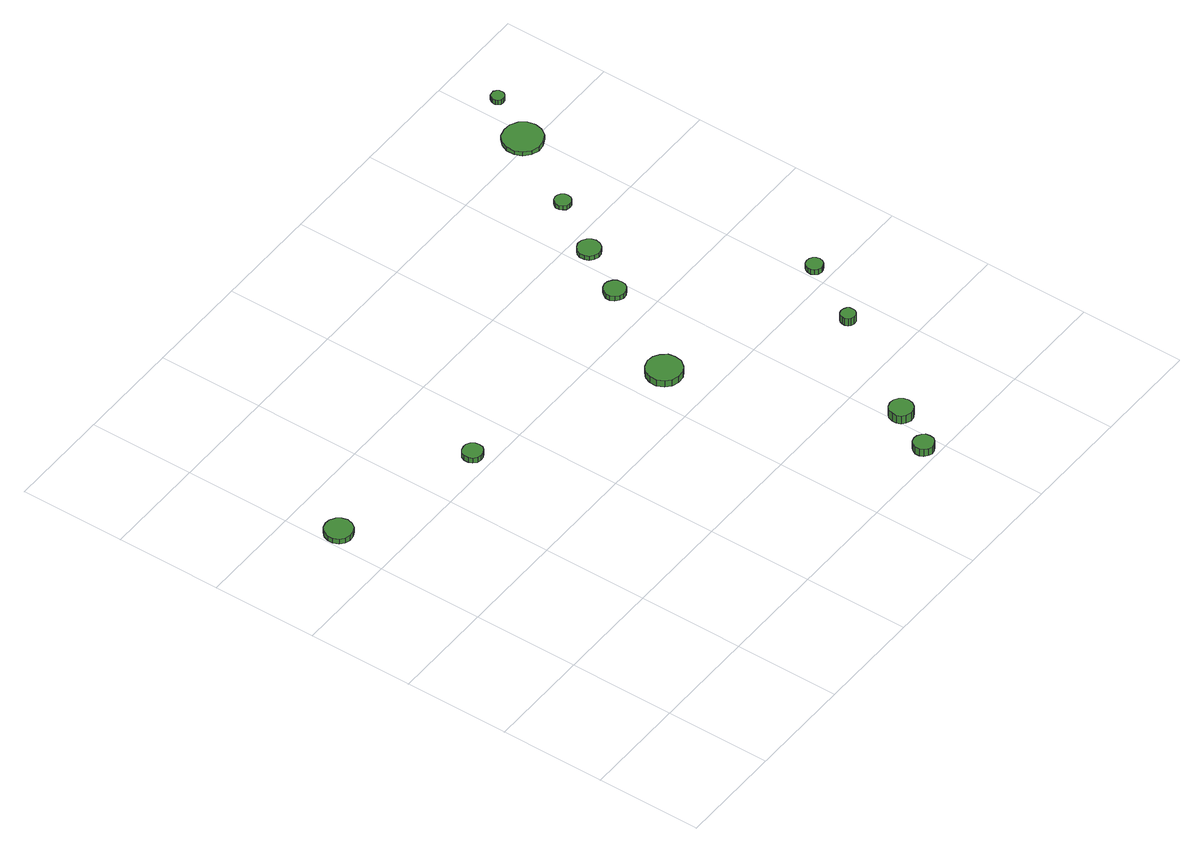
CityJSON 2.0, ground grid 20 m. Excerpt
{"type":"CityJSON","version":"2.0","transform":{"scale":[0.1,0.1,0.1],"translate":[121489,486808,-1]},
"CityObjects":{
"tree1":{"type":"SolitaryVegetationObject","attributes":{"function":"something"},"geometry":[{"type":"MultiSurface","lod":"1","boundaries":[[[0,1,2,3,4,5,6,7,8,9,10,11,12,13,14]],[[15,16,17,18,19,20,21,22,23,24,25,26,27,28,29]],[[0,29,28,1]],[[1,28,27,2]],[[2,27,26,3]],[[3,26,25,4]],[[4,25,24,5]],[[5,24,23,6]],[[6,23,22,7]],[[7,22,21,8]],[[8,21,20,9]],[[9,20,19,10]],[[10,19,18,11]],[[11,18,17,12]],[[12,17,16,13]],[[13,16,15,14]],[[14,15,29,0]]]}]},
"tree2":{"type":"SolitaryVegetationObject","attributes":{"function":"something"},"geometry":[{"type":"MultiSurface","lod":"1","boundaries":[[[30,31,32,33,34,35,36,37,38,39,40,41,42,43,44]],[[45,46,47,48,49,50,51,52,53,54,55,56,57,58,59]],[[30,59,58,31]],[[31,58,57,32]],[[32,57,56,33]],[[33,56,55,34]],[[34,55,54,35]],[[35,54,53,36]],[[36,53,52,37]],[[37,52,51,38]],[[38,51,50,39]],[[39,50,49,40]],[[40,49,48,41]],[[41,48,47,42]],[[42,47,46,43]],[[43,46,45,44]],[[44,45,59,30]]]}]},
"tree3":{"type":"SolitaryVegetationObject","attributes":{"function":"something"},"geometry":[{"type":"MultiSurface","lod":"1","boundaries":[[[60,61,62,63,64,65,66,67,68,69,70,71,72,73,74]],[[75,76,77,78,79,80,81,82,83,84,85,86,87,88,89]],[[60,89,88,61]],[[61,88,87,62]],[[62,87,86,63]],[[63,86,85,64]],[[64,85,84,65]],[[65,84,83,66]],[[66,83,82,67]],[[67,82,81,68]],[[68,81,80,69]],[[69,80,79,70]],[[70,79,78,71]],[[71,78,77,72]],[[72,77,76,73]],[[73,76,75,74]],[[74,75,89,60]]]}]},
"tree4":{"type":"SolitaryVegetationObject","attributes":{"function":"something"},"geometry":[{"type":"MultiSurface","lod":"1","boundaries":[[[90,91,92,93,94,95,96,97,98,99,100,101,102,103,104]],[[105,106,107,108,109,110,111,112,113,114,115,116,117,118,119]],[[90,119,118,91]],[[91,118,117,92]],[[92,117,116,93]],[[93,116,115,94]],[[94,115,114,95]],[[95,114,113,96]],[[96,113,112,97]],[[97,112,111,98]],[[98,111,110,99]],[[99,110,109,100]],[[100,109,108,101]],[[101,108,107,102]],[[102,107,106,103]],[[103,106,105,104]],[[104,105,119,90]]]}]},
"tree5":{"type":"SolitaryVegetationObject","attributes":{"function":"something"},"geometry":[{"type":"MultiSurface","lod":"1","boundaries":[[[120,121,122,123,124,125,126,127,128,129,130,131,132,133,134]],[[135,136,137,138,139,140,141,142,143,144,145,146,147,148,149]],[[120,149,148,121]],[[121,148,147,122]],[[122,147,146,123]],[[123,146,145,124]],[[124,145,144,125]],[[125,144,143,126]],[[126,143,142,127]],[[127,142,141,128]],[[128,141,140,129]],[[129,140,139,130]],[[130,139,138,131]],[[131,138,137,132]],[[132,137,136,133]],[[133,136,135,134]],[[134,135,149,120]]]}]},
"tree6":{"type":"SolitaryVegetationObject","attributes":{"function":"something"}},
"tree7":{"type":"SolitaryVegetationObject","attributes":{"function":"something"},"geometry":[{"type":"MultiSurface","lod":"1","boundaries":[[[150,151,152,153,154,155,156,157,158,159,160,161,162,163,164]],[[165,166,167,168,169,170,171,172,173,174,175,176,177,178,179]],[[150,179,178,151]],[[151,178,177,152]],[[152,177,176,153]],[[153,176,175,154]],[[154,175,174,155]],[[155,174,173,156]],[[156,173,172,157]],[[157,172,171,158]],[[158,171,170,159]],[[159,170,169,160]],[[160,169,168,161]],[[161,168,167,162]],[[162,167,166,163]],[[163,166,165,164]],[[164,165,179,150]]]}]},
"tree8":{"type":"SolitaryVegetationObject","attributes":{"function":"something"},"geometry":[{"type":"MultiSurface","lod":"1","boundaries":[[[180,181,182,183,184,185,186,187,188,189,190,191,192,193,194]],[[195,196,197,198,199,200,201,202,203,204,205,206,207,208,209]],[[180,209,208,181]],[[181,208,207,182]],[[182,207,206,183]],[[183,206,205,184]],[[184,205,204,185]],[[185,204,203,186]],[[186,203,202,187]],[[187,202,201,188]],[[188,201,200,189]],[[189,200,199,190]],[[190,199,198,191]],[[191,198,197,192]],[[192,197,196,193]],[[193,196,195,194]],[[194,195,209,180]]]}]},
"tree9":{"type":"SolitaryVegetationObject","attributes":{"function":"something"},"geometry":[{"type":"MultiSurface","lod":"1","boundaries":[[[210,211,212,213,214,215,216,217,218,219,220,221,222,223,224]],[[225,226,227,228,229,230,231,232,233,234,235,236,237,238,239]],[[210,239,238,211]],[[211,238,237,212]],[[212,237,236,213]],[[213,236,235,214]],[[214,235,234,215]],[[215,234,233,216]],[[216,233,232,217]],[[217,232,231,218]],[[218,231,230,219]],[[219,230,229,220]],[[220,229,228,221]],[[221,228,227,222]],[[222,227,226,223]],[[223,226,225,224]],[[224,225,239,210]]]}]},
"tree10":{"type":"SolitaryVegetationObject","attributes":{"function":"something"},"geometry":[{"type":"MultiSurface","lod":"1","boundaries":[[[240,241,242,243,244,245,246,247,248,249,250,251,252,253,254]],[[255,256,257,258,259,260,261,262,263,264,265,266,267,268,269]],[[240,269,268,241]],[[241,268,267,242]],[[242,267,266,243]],[[243,266,265,244]],[[244,265,264,245]],[[245,264,263,246]],[[246,263,262,247]],[[247,262,261,248]],[[248,261,260,249]],[[249,260,259,250]],[[250,259,258,251]],[[251,258,257,252]],[[252,257,256,253]],[[253,256,255,254]],[[254,255,269,240]]]}]},
"tree11":{"type":"SolitaryVegetationObject","attributes":{"function":"something"},"geometry":[{"type":"MultiSurface","lod":"1","boundaries":[[[270,271,272,273,274,275,276,277,278,279,280,281,282,283,284]],[[285,286,287,288,289,290,291,292,293,294,295,296,297,298,299]],[[270,299,298,271]],[[271,298,297,272]],[[272,297,296,273]],[[273,296,295,274]],[[274,295,294,275]],[[275,294,293,276]],[[276,293,292,277]],[[277,292,291,278]],[[278,291,290,279]],[[279,290,289,280]],[[280,289,288,281]],[[281,288,287,282]],[[282,287,286,283]],[[283,286,285,284]],[[284,285,299,270]]]}]},
"tree12":{"type":"SolitaryVegetationObject","attributes":{"function":"something"},"geometry":[{"type":"MultiSurface","lod":"1","boundaries":[[[300,301,302,303,304,305,306,307,308,309,310,311,312,313,314]],[[315,316,317,318,319,320,321,322,323,324,325,326,327,328,329]],[[300,329,328,301]],[[301,328,327,302]],[[302,327,326,303]],[[303,326,325,304]],[[304,325,324,305]],[[305,324,323,306]],[[306,323,322,307]],[[307,322,321,308]],[[308,321,320,309]],[[309,320,319,310]],[[310,319,318,311]],[[311,318,317,312]],[[312,317,316,313]],[[313,316,315,314]],[[314,315,329,300]]]}]},
"tree13":{"type":"SolitaryVegetationObject","attributes":{"function":"something"},"geometry":[{"type":"MultiSurface","lod":"1","boundaries":[[[330,331,332,333,334,335,336,337,338,339,340,341,342,343,344]],[[345,346,347,348,349,350,351,352,353,354,355,356,357,358,359]],[[330,359,358,331]],[[331,358,357,332]],[[332,357,356,333]],[[333,356,355,334]],[[334,355,354,335]],[[335,354,353,336]],[[336,353,352,337]],[[337,352,351,338]],[[338,351,350,339]],[[339,350,349,340]],[[340,349,348,341]],[[341,348,347,342]],[[342,347,346,343]],[[343,346,345,344]],[[344,345,359,330]]]}]}
},
"vertices":[
[55,709,18],[52,720,18],[46,728,18],[36,734,18],[26,735,18],[15,732,18],[7,724,18],[3,714,18],[3,703,18],[7,693,18],[15,686,18],[26,683,18],[36,684,18],[46,689,18],[52,698,18],[52,698,7],[46,689,7],[36,684,7],[26,683,7],[15,686,7],[7,693,7],[3,703,7],[3,714,7],[7,724,7],[15,732,7],[26,735,7],[36,734,7],[46,728,7],[52,720,7],[55,709,7],
[333,636,18],[332,643,18],[327,650,18],[320,654,18],[313,654,18],[305,652,18],[299,647,18],[296,640,18],[296,632,18],[299,625,18],[305,619,18],[313,617,18],[320,618,18],[327,622,18],[332,628,18],[332,628,7],[327,622,7],[320,618,7],[313,617,7],[305,619,7],[299,625,7],[296,632,7],[296,640,7],[299,647,7],[305,652,7],[313,654,7],[320,654,7],[327,650,7],[332,643,7],[333,636,7],
[791,26,23],[790,34,23],[785,40,23],[778,44,23],[770,45,23],[763,43,23],[757,37,23],[754,30,23],[754,22,23],[757,15,23],[763,10,23],[770,7,23],[778,8,23],[785,12,23],[790,18,23],[790,18,7],[785,12,7],[778,8,7],[770,7,7],[763,10,7],[757,15,7],[754,22,7],[754,30,7],[757,37,7],[763,43,7],[770,45,7],[778,44,7],[785,40,7],[790,34,7],[791,26,7],
[697,489,21],[695,502,21],[686,513,21],[675,520,21],[661,522,21],[648,517,21],[638,508,21],[632,496,21],[632,482,21],[638,469,21],[648,460,21],[661,456,21],[675,457,21],[686,464,21],[695,475,21],[695,475,7],[686,464,7],[675,457,7],[661,456,7],[648,460,7],[638,469,7],[632,482,7],[632,496,7],[638,508,7],[648,517,7],[661,522,7],[675,520,7],[686,513,7],[695,502,7],[697,489,7],
[839,105,25],[837,114,25],[832,121,25],[824,126,25],[815,127,25],[806,124,25],[799,118,25],[796,109,25],[796,100,25],[799,92,25],[806,86,25],[815,83,25],[824,84,25],[832,89,25],[837,96,25],[837,96,7],[832,89,7],[824,84,7],[815,83,7],[806,86,7],[799,92,7],[796,100,7],[796,109,7],[799,118,7],[806,124,7],[815,127,7],[824,126,7],[832,121,7],[837,114,7],[839,105,7],
[795,671,17],[794,680,17],[789,686,17],[781,691,17],[773,692,17],[765,689,17],[759,683,17],[755,676,17],[755,667,17],[759,660,17],[765,654,17],[773,651,17],[781,652,17],[789,656,17],[794,663,17],[794,663,7],[789,656,7],[781,652,7],[773,651,7],[765,654,7],[759,660,7],[755,667,7],[755,676,7],[759,683,7],[765,689,7],[773,692,7],[781,691,7],[789,686,7],[794,680,7],[795,671,7],
[965,312,23],[964,318,23],[961,322,23],[956,325,23],[950,326,23],[944,324,23],[940,320,23],[938,315,23],[938,309,23],[940,304,23],[944,300,23],[950,298,23],[956,299,23],[961,302,23],[964,306,23],[964,306,7],[961,302,7],[956,299,7],[950,298,7],[944,300,7],[940,304,7],[938,309,7],[938,315,7],[940,320,7],[944,324,7],[950,326,7],[956,325,7],[961,322,7],[964,318,7],[965,312,7],
[852,765,17],[850,773,17],[845,780,17],[837,785,17],[828,786,17],[820,783,17],[813,777,17],[810,769,17],[810,760,17],[813,752,17],[820,746,17],[828,743,17],[837,744,17],[845,749,17],[850,756,17],[850,756,7],[845,749,7],[837,744,7],[828,743,7],[820,746,7],[813,752,7],[810,760,7],[810,769,7],[813,777,7],[820,783,7],[828,786,7],[837,785,7],[845,780,7],[850,773,7],[852,765,7],
[1036,432,18],[1034,438,18],[1031,443,18],[1025,446,18],[1019,447,18],[1012,445,18],[1008,441,18],[1005,435,18],[1005,428,18],[1008,423,18],[1012,418,18],[1019,416,18],[1025,417,18],[1031,420,18],[1034,425,18],[1034,425,7],[1031,420,7],[1025,417,7],[1019,416,7],[1012,418,7],[1008,423,7],[1005,428,7],[1005,435,7],[1008,441,7],[1012,445,7],[1019,447,7],[1025,446,7],[1031,443,7],[1034,438,7],[1036,432,7],
[914,869,16],[913,875,16],[909,880,16],[904,883,16],[898,884,16],[891,882,16],[887,878,16],[884,872,16],[884,865,16],[887,860,16],[891,855,16],[898,853,16],[904,854,16],[909,857,16],[913,862,16],[913,862,7],[909,857,7],[904,854,7],[898,853,7],[891,855,7],[887,860,7],[884,865,7],[884,872,7],[887,878,7],[891,882,7],[898,884,7],[904,883,7],[909,880,7],[913,875,7],[914,869,7],
[1021,1013,16],[1018,1028,16],[1009,1040,16],[995,1048,16],[980,1049,16],[965,1045,16],[954,1034,16],[948,1020,16],[948,1005,16],[954,991,16],[965,981,16],[980,976,16],[995,978,16],[1009,985,16],[1018,998,16],[1018,998,7],[1009,985,7],[995,978,7],[980,976,7],[965,981,7],[954,991,7],[948,1005,7],[948,1020,7],[954,1034,7],[965,1045,7],[980,1049,7],[995,1048,7],[1009,1040,7],[1018,1028,7],[1021,1013,7],
[1053,1106,16],[1052,1111,16],[1049,1115,16],[1045,1118,16],[1040,1118,16],[1035,1117,16],[1031,1113,16],[1029,1108,16],[1029,1103,16],[1031,1099,16],[1035,1095,16],[1040,1094,16],[1045,1094,16],[1049,1097,16],[1052,1101,16],[1052,1101,6],[1049,1097,6],[1045,1094,6],[1040,1094,6],[1035,1095,6],[1031,1099,6],[1029,1103,6],[1029,1108,6],[1031,1113,6],[1035,1117,6],[1040,1118,6],[1045,1118,6],[1049,1115,6],[1052,1111,6],[1053,1106,6]
]}
